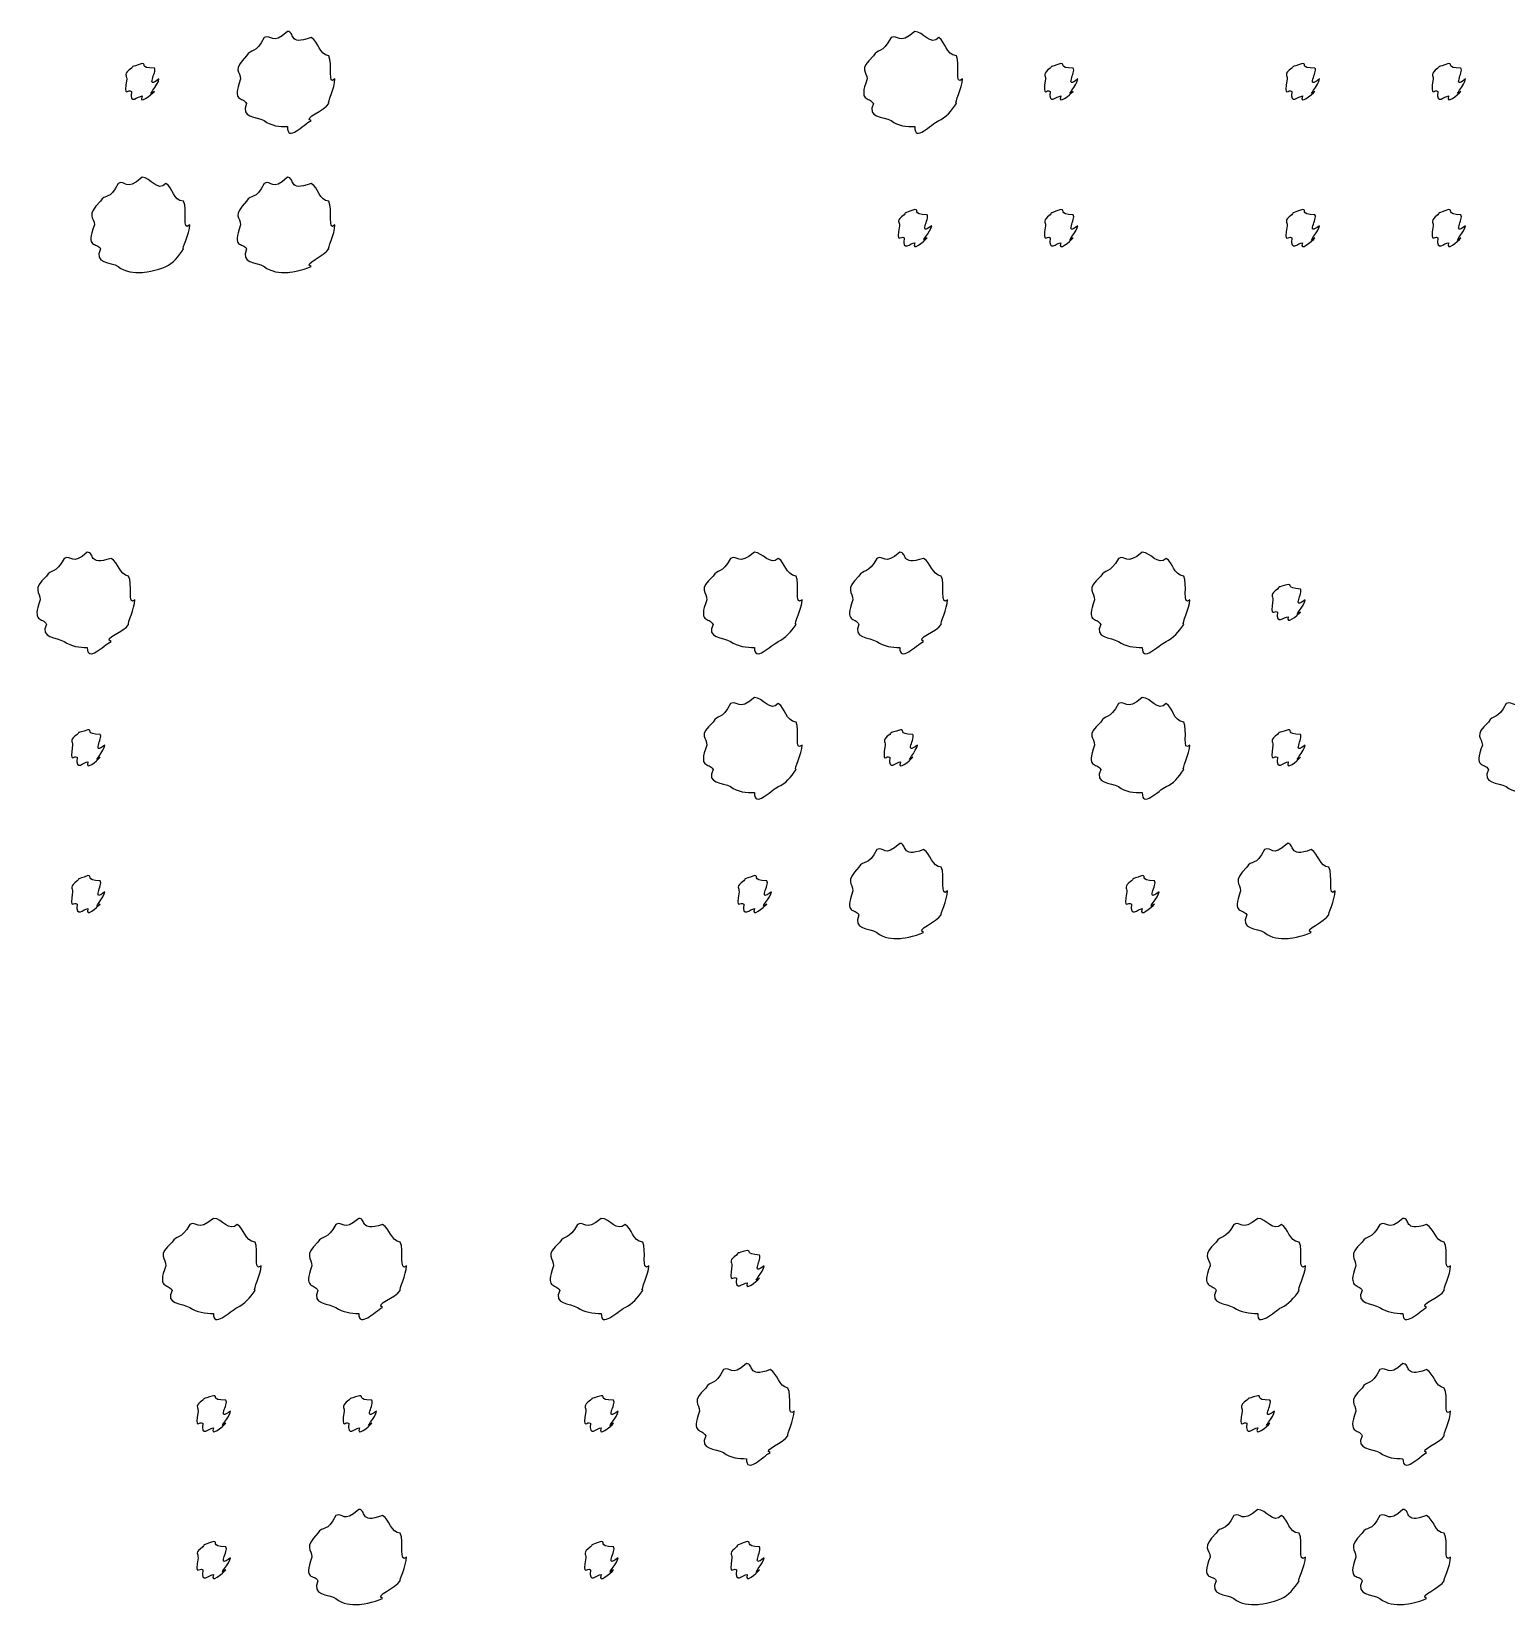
# Model space of a CAD drawing. Header units: millimetres. Extents: x -178 to -32, y 41 to 266.
# Drawn here: x -117.57 to -106.98, y 186.96 to 198.25 of the extents above; entities that cross this region are included whole.
import ezdxf

# ---------------------------------------------------------------- set-up
doc = ezdxf.new("R2010")
doc.units = ezdxf.units.MM
doc.layers.get('0').update_dxf_attribs({"linetype": 'CONTINUOUS'})

msp = doc.modelspace()

# ---------------------------------------------------------------- linework, layer by layer
at = {"color": 0}
for p, q in [((-115.731, 198.247), (-115.731, 198.247)), ((-111.228, 198.247), (-111.228, 198.247)), ((-116.773, 198.016), (-116.773, 198.016)), ((-110.181, 198.016), (-110.181, 198.016)), ((-108.446, 198.016), (-108.446, 198.016)), ((-107.398, 198.016), (-107.398, 198.016)), ((-116.773, 197.2), (-116.773, 197.2)), ((-115.731, 197.2), (-115.731, 197.2)), ((-111.228, 196.969), (-111.228, 196.969)), ((-110.181, 196.969), (-110.181, 196.969)), ((-108.446, 196.969), (-108.446, 196.969)), ((-107.398, 196.969), (-107.398, 196.969)), ((-117.167, 194.509), (-117.167, 194.509)), ((-112.378, 194.509), (-112.378, 194.509)), ((-111.337, 194.509), (-111.337, 194.509)), ((-109.596, 194.509), (-109.596, 194.509)), ((-108.549, 194.277), (-108.549, 194.277)), ((-112.378, 193.467), (-112.378, 193.467)), ((-109.596, 193.467), (-109.596, 193.467)), ((-117.162, 193.235), (-117.162, 193.235)), ((-111.331, 193.235), (-111.331, 193.235)), ((-108.549, 193.235), (-108.549, 193.235)), ((-111.337, 192.419), (-111.337, 192.419)), ((-108.555, 192.419), (-108.555, 192.419)), ((-117.162, 192.188), (-117.162, 192.188)), ((-112.378, 192.188), (-112.378, 192.188)), ((-109.596, 192.188), (-109.596, 192.188)), ((-116.26, 189.728), (-116.26, 189.728)), ((-115.219, 189.728), (-115.219, 189.728)), ((-113.478, 189.728), (-113.478, 189.728)), ((-108.768, 189.728), (-108.768, 189.728)), ((-107.726, 189.728), (-107.726, 189.728)), ((-112.431, 189.497), (-112.431, 189.497)), ((-112.437, 188.686), (-112.437, 188.686)), ((-107.726, 188.686), (-107.726, 188.686)), ((-116.26, 188.455), (-116.26, 188.455)), ((-115.213, 188.455), (-115.213, 188.455)), ((-113.478, 188.455), (-113.478, 188.455)), ((-108.768, 188.455), (-108.768, 188.455)), ((-115.219, 187.639), (-115.219, 187.639)), ((-108.768, 187.639), (-108.768, 187.639)), ((-107.726, 187.639), (-107.726, 187.639)), ((-116.26, 187.408), (-116.26, 187.408)), ((-113.478, 187.408), (-113.478, 187.408)), ((-112.431, 187.408), (-112.431, 187.408))]:
    msp.add_line(p, q, dxfattribs=at)
for points in [[(-115.897, 198.203), (-115.955, 198.082), (-115.993, 198.129), (-116.023, 198.071)], [(-115.731, 198.247), (-115.844, 198.14), (-115.842, 198.232), (-115.897, 198.203)], [(-115.56, 198.203), (-115.731, 198.14), (-115.672, 198.247), (-115.731, 198.247)], [(-115.434, 198.071), (-115.503, 198.082), (-115.505, 198.173), (-115.56, 198.203)], [(-111.399, 198.203), (-111.461, 198.082), (-111.495, 198.129), (-111.525, 198.071)], [(-111.228, 198.247), (-111.35, 198.14), (-111.344, 198.232), (-111.399, 198.203)], [(-111.057, 198.203), (-111.115, 198.14), (-111.169, 198.247), (-111.228, 198.247)], [(-110.93, 198.071), (-111.009, 198.082), (-111.005, 198.173), (-111.057, 198.203)], [(-116.023, 198.071), (-116.131, 197.968), (-116.067, 197.961), (-116.067, 197.906)], [(-115.39, 197.906), (-115.445, 197.85), (-115.403, 198.016), (-115.434, 198.071)], [(-111.525, 198.071), (-111.637, 197.968), (-111.57, 197.961), (-111.57, 197.906)], [(-110.886, 197.906), (-110.947, 197.85), (-110.9, 198.016), (-110.93, 198.071)], [(-116.85, 197.983), (-116.911, 197.941), (-116.883, 197.934), (-116.883, 197.906)], [(-116.773, 198.016), (-116.867, 197.986), (-116.828, 198.005), (-116.85, 197.983)], [(-116.685, 197.983), (-116.801, 197.986), (-116.736, 198.016), (-116.773, 198.016)], [(-116.652, 197.906), (-116.757, 197.824), (-116.663, 197.961), (-116.685, 197.983)], [(-110.258, 197.983), (-110.314, 197.941), (-110.291, 197.934), (-110.291, 197.906)], [(-110.181, 198.016), (-110.27, 197.986), (-110.236, 198.005), (-110.258, 197.983)], [(-110.092, 197.983), (-110.204, 197.986), (-110.144, 198.016), (-110.181, 198.016)], [(-110.059, 197.906), (-110.16, 197.824), (-110.07, 197.961), (-110.092, 197.983)], [(-108.523, 197.983), (-108.584, 197.941), (-108.556, 197.934), (-108.556, 197.906)], [(-108.446, 198.016), (-108.539, 197.986), (-108.501, 198.005), (-108.523, 197.983)], [(-108.357, 197.983), (-108.473, 197.986), (-108.409, 198.016), (-108.446, 198.016)], [(-108.324, 197.906), (-108.429, 197.824), (-108.336, 197.961), (-108.357, 197.983)], [(-107.476, 197.983), (-107.532, 197.941), (-107.509, 197.934), (-107.509, 197.906)], [(-107.398, 198.016), (-107.488, 197.986), (-107.454, 198.005), (-107.476, 197.983)], [(-107.31, 197.983), (-107.422, 197.986), (-107.361, 198.016), (-107.398, 198.016)], [(-107.277, 197.906), (-107.378, 197.824), (-107.288, 197.961), (-107.31, 197.983)], [(-116.883, 197.906), (-116.911, 197.758), (-116.872, 197.84), (-116.85, 197.817)], [(-116.685, 197.817), (-116.757, 197.758), (-116.652, 197.868), (-116.652, 197.906)], [(-116.067, 197.906), (-116.131, 197.732), (-116.053, 197.784), (-116.023, 197.729)], [(-115.434, 197.729), (-115.445, 197.732), (-115.39, 197.842), (-115.39, 197.906)], [(-111.57, 197.906), (-111.637, 197.732), (-111.555, 197.784), (-111.525, 197.729)], [(-110.93, 197.729), (-110.947, 197.732), (-110.886, 197.842), (-110.886, 197.906)], [(-110.291, 197.906), (-110.314, 197.758), (-110.28, 197.84), (-110.258, 197.817)], [(-110.092, 197.817), (-110.16, 197.758), (-110.059, 197.868), (-110.059, 197.906)], [(-108.556, 197.906), (-108.584, 197.758), (-108.545, 197.84), (-108.523, 197.817)], [(-108.357, 197.817), (-108.429, 197.758), (-108.324, 197.868), (-108.324, 197.906)], [(-107.509, 197.906), (-107.532, 197.758), (-107.498, 197.84), (-107.476, 197.817)], [(-107.31, 197.817), (-107.378, 197.758), (-107.277, 197.868), (-107.277, 197.906)], [(-116.85, 197.817), (-116.867, 197.714), (-116.802, 197.784), (-116.773, 197.784)], [(-116.773, 197.784), (-116.801, 197.714), (-116.707, 197.795), (-116.685, 197.817)], [(-116.023, 197.729), (-116.073, 197.626), (-115.952, 197.637), (-115.897, 197.608)], [(-115.56, 197.608), (-115.621, 197.626), (-115.463, 197.677), (-115.434, 197.729)], [(-111.525, 197.729), (-111.578, 197.626), (-111.454, 197.637), (-111.399, 197.608)], [(-111.057, 197.608), (-111.009, 197.626), (-110.963, 197.677), (-110.93, 197.729)], [(-110.258, 197.817), (-110.27, 197.714), (-110.21, 197.784), (-110.181, 197.784)], [(-110.181, 197.784), (-110.204, 197.714), (-110.114, 197.795), (-110.092, 197.817)], [(-108.523, 197.817), (-108.539, 197.714), (-108.475, 197.784), (-108.446, 197.784)], [(-108.446, 197.784), (-108.473, 197.714), (-108.38, 197.795), (-108.357, 197.817)], [(-107.476, 197.817), (-107.488, 197.714), (-107.427, 197.784), (-107.398, 197.784)], [(-107.398, 197.784), (-107.422, 197.714), (-107.332, 197.795), (-107.31, 197.817)], [(-115.897, 197.608), (-115.844, 197.566), (-115.787, 197.564), (-115.731, 197.564)], [(-115.731, 197.564), (-115.731, 197.449), (-115.616, 197.578), (-115.56, 197.608)], [(-111.399, 197.608), (-111.35, 197.566), (-111.286, 197.564), (-111.228, 197.564)], [(-111.228, 197.564), (-111.233, 197.449), (-111.112, 197.578), (-111.057, 197.608)], [(-116.944, 197.156), (-117.006, 197.031), (-117.04, 197.084), (-117.071, 197.029)], [(-116.773, 197.2), (-116.896, 197.09), (-116.889, 197.185), (-116.944, 197.156)], [(-116.602, 197.156), (-116.66, 197.09), (-116.714, 197.2), (-116.773, 197.2)], [(-116.476, 197.029), (-116.554, 197.031), (-116.55, 197.126), (-116.602, 197.156)], [(-115.897, 197.156), (-115.955, 197.031), (-115.993, 197.084), (-116.023, 197.029)], [(-115.731, 197.2), (-115.844, 197.09), (-115.842, 197.185), (-115.897, 197.156)], [(-115.56, 197.156), (-115.731, 197.09), (-115.672, 197.2), (-115.731, 197.2)], [(-115.434, 197.029), (-115.503, 197.031), (-115.505, 197.126), (-115.56, 197.156)], [(-117.071, 197.029), (-117.183, 196.92), (-117.115, 196.916), (-117.115, 196.858)], [(-116.431, 196.858), (-116.492, 196.803), (-116.445, 196.974), (-116.476, 197.029)], [(-116.023, 197.029), (-116.131, 196.92), (-116.067, 196.916), (-116.067, 196.858)], [(-115.39, 196.858), (-115.445, 196.803), (-115.403, 196.974), (-115.434, 197.029)], [(-111.305, 196.93), (-111.366, 196.887), (-111.338, 196.882), (-111.338, 196.853)], [(-111.228, 196.969), (-111.322, 196.935), (-111.283, 196.955), (-111.305, 196.93)], [(-111.14, 196.93), (-111.256, 196.935), (-111.191, 196.969), (-111.228, 196.969)], [(-111.107, 196.853), (-111.211, 196.77), (-111.118, 196.908), (-111.14, 196.93)], [(-110.258, 196.93), (-110.314, 196.887), (-110.291, 196.882), (-110.291, 196.853)], [(-110.181, 196.969), (-110.27, 196.935), (-110.236, 196.955), (-110.258, 196.93)], [(-110.092, 196.93), (-110.204, 196.935), (-110.144, 196.969), (-110.181, 196.969)], [(-110.059, 196.853), (-110.16, 196.77), (-110.07, 196.908), (-110.092, 196.93)], [(-108.523, 196.93), (-108.584, 196.887), (-108.556, 196.882), (-108.556, 196.853)], [(-108.446, 196.969), (-108.539, 196.935), (-108.501, 196.955), (-108.523, 196.93)], [(-108.357, 196.93), (-108.473, 196.935), (-108.409, 196.969), (-108.446, 196.969)], [(-108.324, 196.853), (-108.429, 196.77), (-108.336, 196.908), (-108.357, 196.93)], [(-107.476, 196.93), (-107.532, 196.887), (-107.509, 196.882), (-107.509, 196.853)], [(-107.398, 196.969), (-107.488, 196.935), (-107.454, 196.955), (-107.476, 196.93)], [(-107.31, 196.93), (-107.422, 196.935), (-107.361, 196.969), (-107.398, 196.969)], [(-107.277, 196.853), (-107.378, 196.77), (-107.288, 196.908), (-107.31, 196.93)], [(-117.115, 196.858), (-117.183, 196.682), (-117.1, 196.739), (-117.071, 196.687)], [(-116.476, 196.687), (-116.492, 196.682), (-116.431, 196.795), (-116.431, 196.858)], [(-116.067, 196.858), (-116.131, 196.682), (-116.053, 196.739), (-116.023, 196.687)], [(-115.434, 196.687), (-115.445, 196.682), (-115.39, 196.795), (-115.39, 196.858)], [(-111.338, 196.853), (-111.366, 196.707), (-111.327, 196.789), (-111.305, 196.765)], [(-111.14, 196.765), (-111.211, 196.707), (-111.107, 196.82), (-111.107, 196.853)], [(-110.291, 196.853), (-110.314, 196.707), (-110.28, 196.789), (-110.258, 196.765)], [(-110.092, 196.765), (-110.16, 196.707), (-110.059, 196.82), (-110.059, 196.853)], [(-108.556, 196.853), (-108.584, 196.707), (-108.545, 196.789), (-108.523, 196.765)], [(-108.357, 196.765), (-108.429, 196.707), (-108.324, 196.82), (-108.324, 196.853)], [(-107.509, 196.853), (-107.532, 196.707), (-107.498, 196.789), (-107.476, 196.765)], [(-107.31, 196.765), (-107.378, 196.707), (-107.277, 196.82), (-107.277, 196.853)], [(-111.305, 196.765), (-111.322, 196.66), (-111.257, 196.731), (-111.228, 196.731)], [(-111.228, 196.731), (-111.256, 196.66), (-111.162, 196.742), (-111.14, 196.765)], [(-110.258, 196.765), (-110.27, 196.66), (-110.21, 196.731), (-110.181, 196.731)], [(-110.181, 196.731), (-110.204, 196.66), (-110.114, 196.742), (-110.092, 196.765)], [(-108.523, 196.765), (-108.539, 196.66), (-108.475, 196.731), (-108.446, 196.731)], [(-108.446, 196.731), (-108.473, 196.66), (-108.38, 196.742), (-108.357, 196.765)], [(-107.476, 196.765), (-107.488, 196.66), (-107.427, 196.731), (-107.398, 196.731)], [(-107.398, 196.731), (-107.422, 196.66), (-107.332, 196.742), (-107.31, 196.765)], [(-117.071, 196.687), (-117.123, 196.578), (-116.999, 196.594), (-116.944, 196.561)], [(-116.602, 196.561), (-116.554, 196.578), (-116.508, 196.635), (-116.476, 196.687)], [(-116.023, 196.687), (-116.073, 196.578), (-115.952, 196.594), (-115.897, 196.561)], [(-115.56, 196.561), (-115.621, 196.578), (-115.463, 196.635), (-115.434, 196.687)], [(-116.944, 196.561), (-116.896, 196.517), (-116.831, 196.517), (-116.773, 196.517)], [(-116.773, 196.517), (-116.779, 196.517), (-116.657, 196.53), (-116.602, 196.561)], [(-115.897, 196.561), (-115.844, 196.517), (-115.787, 196.517), (-115.731, 196.517)], [(-115.731, 196.517), (-115.731, 196.517), (-115.616, 196.53), (-115.56, 196.561)], [(-117.332, 194.465), (-117.39, 194.349), (-117.429, 194.393), (-117.459, 194.338)], [(-117.167, 194.509), (-117.28, 194.407), (-117.277, 194.493), (-117.332, 194.465)], [(-116.996, 194.465), (-117.167, 194.407), (-117.108, 194.509), (-117.167, 194.509)], [(-116.87, 194.338), (-116.938, 194.349), (-116.941, 194.434), (-116.996, 194.465)], [(-112.55, 194.465), (-112.612, 194.349), (-112.646, 194.393), (-112.676, 194.338)], [(-112.378, 194.509), (-112.501, 194.407), (-112.494, 194.493), (-112.55, 194.465)], [(-112.208, 194.465), (-112.266, 194.407), (-112.319, 194.509), (-112.378, 194.509)], [(-112.081, 194.338), (-112.159, 194.349), (-112.155, 194.434), (-112.208, 194.465)], [(-111.502, 194.465), (-111.56, 194.349), (-111.599, 194.393), (-111.629, 194.338)], [(-111.337, 194.509), (-111.45, 194.407), (-111.447, 194.493), (-111.502, 194.465)], [(-111.166, 194.465), (-111.337, 194.407), (-111.277, 194.509), (-111.337, 194.509)], [(-111.039, 194.338), (-111.108, 194.349), (-111.111, 194.434), (-111.166, 194.465)], [(-109.767, 194.465), (-109.829, 194.349), (-109.864, 194.393), (-109.894, 194.338)], [(-109.596, 194.509), (-109.719, 194.407), (-109.712, 194.493), (-109.767, 194.465)], [(-109.425, 194.465), (-109.483, 194.407), (-109.537, 194.509), (-109.596, 194.509)], [(-109.299, 194.338), (-109.377, 194.349), (-109.373, 194.434), (-109.425, 194.465)], [(-117.459, 194.338), (-117.567, 194.239), (-117.504, 194.225), (-117.504, 194.167)], [(-116.826, 194.167), (-116.881, 194.12), (-116.839, 194.283), (-116.87, 194.338)], [(-112.676, 194.338), (-112.788, 194.239), (-112.72, 194.225), (-112.72, 194.167)], [(-112.037, 194.167), (-112.098, 194.12), (-112.051, 194.283), (-112.081, 194.338)], [(-111.629, 194.338), (-111.736, 194.239), (-111.673, 194.225), (-111.673, 194.167)], [(-110.995, 194.167), (-111.05, 194.12), (-111.009, 194.283), (-111.039, 194.338)], [(-109.894, 194.338), (-110.006, 194.239), (-109.938, 194.225), (-109.938, 194.167)], [(-109.255, 194.167), (-109.315, 194.12), (-109.268, 194.283), (-109.299, 194.338)], [(-108.626, 194.244), (-108.683, 194.208), (-108.659, 194.196), (-108.659, 194.167)], [(-108.549, 194.277), (-108.639, 194.253), (-108.604, 194.266), (-108.626, 194.244)], [(-108.461, 194.244), (-108.572, 194.253), (-108.512, 194.277), (-108.549, 194.277)], [(-108.428, 194.167), (-108.528, 194.091), (-108.439, 194.222), (-108.461, 194.244)], [(-117.504, 194.167), (-117.567, 193.999), (-117.488, 194.046), (-117.459, 193.991)], [(-116.87, 193.991), (-116.881, 193.999), (-116.826, 194.104), (-116.826, 194.167)], [(-112.72, 194.167), (-112.788, 193.999), (-112.705, 194.046), (-112.676, 193.991)], [(-112.081, 193.991), (-112.098, 193.999), (-112.037, 194.104), (-112.037, 194.167)], [(-111.673, 194.167), (-111.736, 193.999), (-111.658, 194.046), (-111.629, 193.991)], [(-111.039, 193.991), (-111.05, 193.999), (-110.995, 194.104), (-110.995, 194.167)], [(-109.938, 194.167), (-110.006, 193.999), (-109.923, 194.046), (-109.894, 193.991)], [(-109.299, 193.991), (-109.315, 193.999), (-109.255, 194.104), (-109.255, 194.167)], [(-108.659, 194.167), (-108.683, 194.025), (-108.648, 194.101), (-108.626, 194.079)], [(-108.461, 194.079), (-108.528, 194.025), (-108.428, 194.13), (-108.428, 194.167)], [(-117.459, 193.991), (-117.509, 193.893), (-117.388, 193.898), (-117.332, 193.869)], [(-116.996, 193.869), (-117.057, 193.893), (-116.899, 193.938), (-116.87, 193.991)], [(-112.676, 193.991), (-112.729, 193.893), (-112.605, 193.898), (-112.55, 193.869)], [(-112.208, 193.869), (-112.159, 193.893), (-112.114, 193.938), (-112.081, 193.991)], [(-111.629, 193.991), (-111.679, 193.893), (-111.557, 193.898), (-111.502, 193.869)], [(-111.166, 193.869), (-111.227, 193.893), (-111.068, 193.938), (-111.039, 193.991)], [(-109.894, 193.991), (-109.946, 193.893), (-109.822, 193.898), (-109.767, 193.869)], [(-109.425, 193.869), (-109.377, 193.893), (-109.332, 193.938), (-109.299, 193.991)], [(-108.626, 194.079), (-108.639, 193.981), (-108.578, 194.046), (-108.549, 194.046)], [(-108.549, 194.046), (-108.572, 193.981), (-108.483, 194.057), (-108.461, 194.079)], [(-117.332, 193.869), (-117.28, 193.833), (-117.222, 193.825), (-117.167, 193.825)], [(-117.167, 193.825), (-117.167, 193.716), (-117.052, 193.839), (-116.996, 193.869)], [(-112.55, 193.869), (-112.501, 193.833), (-112.437, 193.825), (-112.378, 193.825)], [(-112.378, 193.825), (-112.384, 193.716), (-112.263, 193.839), (-112.208, 193.869)], [(-111.502, 193.869), (-111.45, 193.833), (-111.392, 193.825), (-111.337, 193.825)], [(-111.337, 193.825), (-111.337, 193.716), (-111.221, 193.839), (-111.166, 193.869)], [(-109.767, 193.869), (-109.719, 193.833), (-109.654, 193.825), (-109.596, 193.825)], [(-109.596, 193.825), (-109.602, 193.716), (-109.481, 193.839), (-109.425, 193.869)], [(-112.55, 193.423), (-112.612, 193.301), (-112.646, 193.348), (-112.676, 193.29)], [(-112.378, 193.467), (-112.501, 193.359), (-112.494, 193.452), (-112.55, 193.423)], [(-112.208, 193.423), (-112.266, 193.359), (-112.319, 193.467), (-112.378, 193.467)], [(-112.081, 193.29), (-112.159, 193.301), (-112.155, 193.392), (-112.208, 193.423)], [(-109.767, 193.423), (-109.829, 193.301), (-109.864, 193.348), (-109.894, 193.29)], [(-109.596, 193.467), (-109.719, 193.359), (-109.712, 193.452), (-109.767, 193.423)], [(-109.425, 193.423), (-109.483, 193.359), (-109.537, 193.467), (-109.596, 193.467)], [(-109.299, 193.29), (-109.377, 193.301), (-109.373, 193.392), (-109.425, 193.423)], [(-106.985, 193.423), (-107.047, 193.301), (-107.081, 193.348), (-107.112, 193.29)], [(-106.814, 193.467), (-106.937, 193.359), (-106.93, 193.452), (-106.985, 193.423)], [(-117.239, 193.202), (-117.295, 193.161), (-117.272, 193.154), (-117.272, 193.125)], [(-117.162, 193.235), (-117.251, 193.205), (-117.217, 193.225), (-117.239, 193.202)], [(-117.074, 193.202), (-117.185, 193.205), (-117.125, 193.235), (-117.162, 193.235)], [(-117.04, 193.125), (-117.141, 193.044), (-117.052, 193.18), (-117.074, 193.202)], [(-112.676, 193.29), (-112.788, 193.187), (-112.72, 193.18), (-112.72, 193.125)], [(-112.037, 193.125), (-112.098, 193.07), (-112.051, 193.235), (-112.081, 193.29)], [(-111.408, 193.202), (-111.465, 193.161), (-111.441, 193.154), (-111.441, 193.125)], [(-111.331, 193.235), (-111.421, 193.205), (-111.386, 193.225), (-111.408, 193.202)], [(-111.243, 193.202), (-111.355, 193.205), (-111.294, 193.235), (-111.331, 193.235)], [(-111.21, 193.125), (-111.311, 193.044), (-111.221, 193.18), (-111.243, 193.202)], [(-109.894, 193.29), (-110.006, 193.187), (-109.938, 193.18), (-109.938, 193.125)], [(-109.255, 193.125), (-109.315, 193.07), (-109.268, 193.235), (-109.299, 193.29)], [(-108.626, 193.202), (-108.683, 193.161), (-108.659, 193.154), (-108.659, 193.125)], [(-108.549, 193.235), (-108.639, 193.205), (-108.604, 193.225), (-108.626, 193.202)], [(-108.461, 193.202), (-108.572, 193.205), (-108.512, 193.235), (-108.549, 193.235)], [(-108.428, 193.125), (-108.528, 193.044), (-108.439, 193.18), (-108.461, 193.202)], [(-107.112, 193.29), (-107.223, 193.187), (-107.156, 193.18), (-107.156, 193.125)], [(-117.272, 193.125), (-117.295, 192.978), (-117.261, 193.059), (-117.239, 193.037)], [(-117.074, 193.037), (-117.141, 192.978), (-117.04, 193.088), (-117.04, 193.125)], [(-112.72, 193.125), (-112.788, 192.951), (-112.705, 193.004), (-112.676, 192.949)], [(-112.081, 192.949), (-112.098, 192.951), (-112.037, 193.062), (-112.037, 193.125)], [(-111.441, 193.125), (-111.465, 192.978), (-111.431, 193.059), (-111.408, 193.037)], [(-111.243, 193.037), (-111.311, 192.978), (-111.21, 193.088), (-111.21, 193.125)], [(-109.938, 193.125), (-110.006, 192.951), (-109.923, 193.004), (-109.894, 192.949)], [(-109.299, 192.949), (-109.315, 192.951), (-109.255, 193.062), (-109.255, 193.125)], [(-108.659, 193.125), (-108.683, 192.978), (-108.648, 193.059), (-108.626, 193.037)], [(-108.461, 193.037), (-108.528, 192.978), (-108.428, 193.088), (-108.428, 193.125)], [(-107.156, 193.125), (-107.223, 192.951), (-107.141, 193.004), (-107.112, 192.949)], [(-117.239, 193.037), (-117.251, 192.933), (-117.191, 193.004), (-117.162, 193.004)], [(-117.162, 193.004), (-117.185, 192.933), (-117.096, 193.015), (-117.074, 193.037)], [(-111.408, 193.037), (-111.421, 192.933), (-111.36, 193.004), (-111.331, 193.004)], [(-111.331, 193.004), (-111.355, 192.933), (-111.265, 193.015), (-111.243, 193.037)], [(-108.626, 193.037), (-108.639, 192.933), (-108.578, 193.004), (-108.549, 193.004)], [(-108.549, 193.004), (-108.572, 192.933), (-108.483, 193.015), (-108.461, 193.037)], [(-112.676, 192.949), (-112.729, 192.845), (-112.605, 192.857), (-112.55, 192.828)], [(-112.208, 192.828), (-112.159, 192.845), (-112.114, 192.896), (-112.081, 192.949)], [(-109.894, 192.949), (-109.946, 192.845), (-109.822, 192.857), (-109.767, 192.828)], [(-109.425, 192.828), (-109.377, 192.845), (-109.332, 192.896), (-109.299, 192.949)], [(-107.112, 192.949), (-107.164, 192.845), (-107.04, 192.857), (-106.985, 192.828)], [(-112.55, 192.828), (-112.501, 192.786), (-112.437, 192.784), (-112.378, 192.784)], [(-112.378, 192.784), (-112.384, 192.669), (-112.263, 192.797), (-112.208, 192.828)], [(-109.767, 192.828), (-109.719, 192.786), (-109.654, 192.784), (-109.596, 192.784)], [(-109.596, 192.784), (-109.602, 192.669), (-109.481, 192.797), (-109.425, 192.828)], [(-106.985, 192.828), (-106.937, 192.786), (-106.872, 192.784), (-106.814, 192.784)], [(-111.337, 192.419), (-111.45, 192.309), (-111.447, 192.404), (-111.502, 192.375)], [(-111.166, 192.375), (-111.337, 192.309), (-111.277, 192.419), (-111.337, 192.419)], [(-108.555, 192.419), (-108.668, 192.309), (-108.665, 192.404), (-108.72, 192.375)], [(-108.384, 192.375), (-108.555, 192.309), (-108.495, 192.419), (-108.555, 192.419)], [(-111.502, 192.375), (-111.56, 192.25), (-111.599, 192.304), (-111.629, 192.249)], [(-111.039, 192.249), (-111.108, 192.25), (-111.111, 192.345), (-111.166, 192.375)], [(-108.72, 192.375), (-108.778, 192.25), (-108.816, 192.304), (-108.847, 192.249)], [(-108.257, 192.249), (-108.326, 192.25), (-108.329, 192.345), (-108.384, 192.375)], [(-117.162, 192.188), (-117.251, 192.155), (-117.217, 192.174), (-117.239, 192.15)], [(-117.074, 192.15), (-117.185, 192.155), (-117.125, 192.188), (-117.162, 192.188)], [(-112.378, 192.188), (-112.472, 192.155), (-112.434, 192.174), (-112.456, 192.15)], [(-112.29, 192.15), (-112.406, 192.155), (-112.341, 192.188), (-112.378, 192.188)], [(-111.629, 192.249), (-111.736, 192.14), (-111.673, 192.136), (-111.673, 192.078)], [(-110.995, 192.078), (-111.05, 192.023), (-111.009, 192.194), (-111.039, 192.249)], [(-109.596, 192.188), (-109.69, 192.155), (-109.651, 192.174), (-109.673, 192.15)], [(-109.508, 192.15), (-109.624, 192.155), (-109.559, 192.188), (-109.596, 192.188)], [(-108.847, 192.249), (-108.954, 192.14), (-108.891, 192.136), (-108.891, 192.078)], [(-108.213, 192.078), (-108.268, 192.023), (-108.227, 192.194), (-108.257, 192.249)], [(-117.239, 192.15), (-117.295, 192.107), (-117.272, 192.101), (-117.272, 192.072)], [(-117.272, 192.072), (-117.295, 191.926), (-117.261, 192.009), (-117.239, 191.984)], [(-117.04, 192.072), (-117.141, 191.99), (-117.052, 192.127), (-117.074, 192.15)], [(-117.074, 191.984), (-117.141, 191.926), (-117.04, 192.039), (-117.04, 192.072)], [(-112.456, 192.15), (-112.516, 192.107), (-112.489, 192.101), (-112.489, 192.072)], [(-112.489, 192.072), (-112.516, 191.926), (-112.478, 192.009), (-112.456, 191.984)], [(-112.257, 192.072), (-112.362, 191.99), (-112.268, 192.127), (-112.29, 192.15)], [(-112.29, 191.984), (-112.362, 191.926), (-112.257, 192.039), (-112.257, 192.072)], [(-111.673, 192.078), (-111.736, 191.902), (-111.658, 191.958), (-111.629, 191.907)], [(-111.039, 191.907), (-111.05, 191.902), (-110.995, 192.014), (-110.995, 192.078)], [(-109.673, 192.15), (-109.734, 192.107), (-109.706, 192.101), (-109.706, 192.072)], [(-109.706, 192.072), (-109.734, 191.926), (-109.696, 192.009), (-109.673, 191.984)], [(-109.475, 192.072), (-109.58, 191.99), (-109.486, 192.127), (-109.508, 192.15)], [(-109.508, 191.984), (-109.58, 191.926), (-109.475, 192.039), (-109.475, 192.072)], [(-108.891, 192.078), (-108.954, 191.902), (-108.876, 191.958), (-108.847, 191.907)], [(-108.257, 191.907), (-108.268, 191.902), (-108.213, 192.014), (-108.213, 192.078)], [(-117.239, 191.984), (-117.251, 191.879), (-117.191, 191.951), (-117.162, 191.951)], [(-117.162, 191.951), (-117.185, 191.879), (-117.096, 191.962), (-117.074, 191.984)], [(-112.456, 191.984), (-112.472, 191.879), (-112.407, 191.951), (-112.378, 191.951)], [(-112.378, 191.951), (-112.406, 191.879), (-112.312, 191.962), (-112.29, 191.984)], [(-109.673, 191.984), (-109.69, 191.879), (-109.625, 191.951), (-109.596, 191.951)], [(-109.596, 191.951), (-109.624, 191.879), (-109.53, 191.962), (-109.508, 191.984)], [(-111.629, 191.907), (-111.679, 191.798), (-111.557, 191.813), (-111.502, 191.78)], [(-111.166, 191.78), (-111.227, 191.798), (-111.068, 191.855), (-111.039, 191.907)], [(-108.847, 191.907), (-108.896, 191.798), (-108.775, 191.813), (-108.72, 191.78)], [(-108.384, 191.78), (-108.444, 191.798), (-108.286, 191.855), (-108.257, 191.907)], [(-111.502, 191.78), (-111.45, 191.736), (-111.392, 191.736), (-111.337, 191.736)], [(-111.337, 191.736), (-111.337, 191.736), (-111.221, 191.75), (-111.166, 191.78)], [(-108.72, 191.78), (-108.668, 191.736), (-108.61, 191.736), (-108.555, 191.736)], [(-108.555, 191.736), (-108.555, 191.736), (-108.439, 191.75), (-108.384, 191.78)], [(-116.26, 189.728), (-116.383, 189.626), (-116.376, 189.713), (-116.431, 189.684)], [(-116.09, 189.684), (-116.147, 189.626), (-116.201, 189.728), (-116.26, 189.728)], [(-115.219, 189.728), (-115.332, 189.626), (-115.329, 189.713), (-115.384, 189.684)], [(-115.048, 189.684), (-115.219, 189.626), (-115.159, 189.728), (-115.219, 189.728)], [(-113.478, 189.728), (-113.601, 189.626), (-113.594, 189.713), (-113.649, 189.684)], [(-113.307, 189.684), (-113.365, 189.626), (-113.419, 189.728), (-113.478, 189.728)], [(-108.768, 189.728), (-108.891, 189.626), (-108.884, 189.713), (-108.939, 189.684)], [(-108.597, 189.684), (-108.655, 189.626), (-108.709, 189.728), (-108.768, 189.728)], [(-107.726, 189.728), (-107.839, 189.626), (-107.836, 189.713), (-107.892, 189.684)], [(-107.556, 189.684), (-107.726, 189.626), (-107.667, 189.728), (-107.726, 189.728)], [(-116.431, 189.684), (-116.494, 189.568), (-116.528, 189.612), (-116.558, 189.557)], [(-115.963, 189.557), (-116.041, 189.568), (-116.037, 189.654), (-116.09, 189.684)], [(-115.384, 189.684), (-115.442, 189.568), (-115.48, 189.612), (-115.511, 189.557)], [(-114.921, 189.557), (-114.99, 189.568), (-114.993, 189.654), (-115.048, 189.684)], [(-113.649, 189.684), (-113.711, 189.568), (-113.745, 189.612), (-113.776, 189.557)], [(-113.181, 189.557), (-113.259, 189.568), (-113.255, 189.654), (-113.307, 189.684)], [(-108.939, 189.684), (-109.001, 189.568), (-109.035, 189.612), (-109.066, 189.557)], [(-108.47, 189.557), (-108.549, 189.568), (-108.545, 189.654), (-108.597, 189.684)], [(-107.892, 189.684), (-107.95, 189.568), (-107.988, 189.612), (-108.018, 189.557)], [(-107.429, 189.557), (-107.498, 189.568), (-107.5, 189.654), (-107.556, 189.684)], [(-116.558, 189.557), (-116.67, 189.458), (-116.602, 189.444), (-116.602, 189.387)], [(-115.919, 189.387), (-115.979, 189.34), (-115.933, 189.502), (-115.963, 189.557)], [(-115.511, 189.557), (-115.618, 189.458), (-115.555, 189.444), (-115.555, 189.387)], [(-114.877, 189.387), (-114.932, 189.34), (-114.891, 189.502), (-114.921, 189.557)], [(-113.776, 189.557), (-113.888, 189.458), (-113.82, 189.444), (-113.82, 189.387)], [(-113.137, 189.387), (-113.197, 189.34), (-113.15, 189.502), (-113.181, 189.557)], [(-112.508, 189.464), (-112.565, 189.428), (-112.541, 189.416), (-112.541, 189.387)], [(-112.431, 189.497), (-112.521, 189.472), (-112.486, 189.486), (-112.508, 189.464)], [(-112.343, 189.464), (-112.454, 189.472), (-112.394, 189.497), (-112.431, 189.497)], [(-112.31, 189.387), (-112.41, 189.311), (-112.321, 189.442), (-112.343, 189.464)], [(-109.066, 189.557), (-109.177, 189.458), (-109.11, 189.444), (-109.11, 189.387)], [(-108.426, 189.387), (-108.487, 189.34), (-108.44, 189.502), (-108.47, 189.557)], [(-108.018, 189.557), (-108.126, 189.458), (-108.063, 189.444), (-108.063, 189.387)], [(-107.384, 189.387), (-107.44, 189.34), (-107.398, 189.502), (-107.429, 189.557)], [(-116.602, 189.387), (-116.67, 189.218), (-116.587, 189.265), (-116.558, 189.21)], [(-115.963, 189.21), (-115.979, 189.218), (-115.919, 189.323), (-115.919, 189.387)], [(-115.555, 189.387), (-115.618, 189.218), (-115.54, 189.265), (-115.511, 189.21)], [(-114.921, 189.21), (-114.932, 189.218), (-114.877, 189.323), (-114.877, 189.387)], [(-113.82, 189.387), (-113.888, 189.218), (-113.805, 189.265), (-113.776, 189.21)], [(-113.181, 189.21), (-113.197, 189.218), (-113.137, 189.323), (-113.137, 189.387)], [(-112.541, 189.387), (-112.565, 189.244), (-112.53, 189.32), (-112.508, 189.298)], [(-112.343, 189.298), (-112.41, 189.244), (-112.31, 189.349), (-112.31, 189.387)], [(-109.11, 189.387), (-109.177, 189.218), (-109.095, 189.265), (-109.066, 189.21)], [(-108.47, 189.21), (-108.487, 189.218), (-108.426, 189.323), (-108.426, 189.387)], [(-108.063, 189.387), (-108.126, 189.218), (-108.047, 189.265), (-108.018, 189.21)], [(-107.429, 189.21), (-107.44, 189.218), (-107.384, 189.323), (-107.384, 189.387)], [(-112.508, 189.298), (-112.521, 189.2), (-112.46, 189.265), (-112.431, 189.265)], [(-112.431, 189.265), (-112.454, 189.2), (-112.365, 189.276), (-112.343, 189.298)], [(-116.558, 189.21), (-116.611, 189.112), (-116.487, 189.118), (-116.431, 189.089)], [(-116.09, 189.089), (-116.041, 189.112), (-115.996, 189.158), (-115.963, 189.21)], [(-115.511, 189.21), (-115.56, 189.112), (-115.439, 189.118), (-115.384, 189.089)], [(-115.048, 189.089), (-115.109, 189.112), (-114.95, 189.158), (-114.921, 189.21)], [(-113.776, 189.21), (-113.828, 189.112), (-113.704, 189.118), (-113.649, 189.089)], [(-113.307, 189.089), (-113.259, 189.112), (-113.214, 189.158), (-113.181, 189.21)], [(-109.066, 189.21), (-109.118, 189.112), (-108.994, 189.118), (-108.939, 189.089)], [(-108.597, 189.089), (-108.549, 189.112), (-108.504, 189.158), (-108.47, 189.21)], [(-108.018, 189.21), (-108.068, 189.112), (-107.947, 189.118), (-107.892, 189.089)], [(-107.556, 189.089), (-107.616, 189.112), (-107.458, 189.158), (-107.429, 189.21)], [(-116.431, 189.089), (-116.383, 189.053), (-116.318, 189.045), (-116.26, 189.045)], [(-116.26, 189.045), (-116.266, 188.936), (-116.145, 189.059), (-116.09, 189.089)], [(-115.384, 189.089), (-115.332, 189.053), (-115.274, 189.045), (-115.219, 189.045)], [(-115.219, 189.045), (-115.219, 188.936), (-115.103, 189.059), (-115.048, 189.089)], [(-113.649, 189.089), (-113.601, 189.053), (-113.536, 189.045), (-113.478, 189.045)], [(-113.478, 189.045), (-113.484, 188.936), (-113.363, 189.059), (-113.307, 189.089)], [(-108.939, 189.089), (-108.891, 189.053), (-108.826, 189.045), (-108.768, 189.045)], [(-108.768, 189.045), (-108.774, 188.936), (-108.652, 189.059), (-108.597, 189.089)], [(-107.892, 189.089), (-107.839, 189.053), (-107.781, 189.045), (-107.726, 189.045)], [(-107.726, 189.045), (-107.726, 188.936), (-107.611, 189.059), (-107.556, 189.089)], [(-112.437, 188.686), (-112.55, 188.579), (-112.547, 188.671), (-112.602, 188.642)], [(-112.266, 188.642), (-112.437, 188.579), (-112.377, 188.686), (-112.437, 188.686)], [(-107.726, 188.686), (-107.839, 188.579), (-107.836, 188.671), (-107.892, 188.642)], [(-107.556, 188.642), (-107.726, 188.579), (-107.667, 188.686), (-107.726, 188.686)], [(-112.602, 188.642), (-112.66, 188.521), (-112.698, 188.568), (-112.729, 188.51)], [(-112.139, 188.51), (-112.208, 188.521), (-112.21, 188.612), (-112.266, 188.642)], [(-107.892, 188.642), (-107.95, 188.521), (-107.988, 188.568), (-108.018, 188.51)], [(-107.429, 188.51), (-107.498, 188.521), (-107.5, 188.612), (-107.556, 188.642)], [(-116.26, 188.455), (-116.354, 188.425), (-116.316, 188.444), (-116.338, 188.422)], [(-116.172, 188.422), (-116.288, 188.425), (-116.223, 188.455), (-116.26, 188.455)], [(-115.213, 188.455), (-115.303, 188.425), (-115.268, 188.444), (-115.29, 188.422)], [(-115.125, 188.422), (-115.237, 188.425), (-115.176, 188.455), (-115.213, 188.455)], [(-113.478, 188.455), (-113.572, 188.425), (-113.533, 188.444), (-113.555, 188.422)], [(-113.39, 188.422), (-113.506, 188.425), (-113.441, 188.455), (-113.478, 188.455)], [(-112.729, 188.51), (-112.836, 188.407), (-112.773, 188.4), (-112.773, 188.345)], [(-112.095, 188.345), (-112.15, 188.289), (-112.109, 188.455), (-112.139, 188.51)], [(-108.768, 188.455), (-108.862, 188.425), (-108.823, 188.444), (-108.845, 188.422)], [(-108.68, 188.422), (-108.796, 188.425), (-108.731, 188.455), (-108.768, 188.455)], [(-108.018, 188.51), (-108.126, 188.407), (-108.063, 188.4), (-108.063, 188.345)], [(-107.384, 188.345), (-107.44, 188.289), (-107.398, 188.455), (-107.429, 188.51)], [(-116.338, 188.422), (-116.398, 188.381), (-116.371, 188.374), (-116.371, 188.345)], [(-116.371, 188.345), (-116.398, 188.197), (-116.36, 188.279), (-116.338, 188.257)], [(-116.139, 188.345), (-116.244, 188.263), (-116.15, 188.4), (-116.172, 188.422)], [(-116.172, 188.257), (-116.244, 188.197), (-116.139, 188.307), (-116.139, 188.345)], [(-115.29, 188.422), (-115.347, 188.381), (-115.323, 188.374), (-115.323, 188.345)], [(-115.323, 188.345), (-115.347, 188.197), (-115.312, 188.279), (-115.29, 188.257)], [(-115.092, 188.345), (-115.193, 188.263), (-115.103, 188.4), (-115.125, 188.422)], [(-115.125, 188.257), (-115.193, 188.197), (-115.092, 188.307), (-115.092, 188.345)], [(-113.555, 188.422), (-113.616, 188.381), (-113.588, 188.374), (-113.588, 188.345)], [(-113.588, 188.345), (-113.616, 188.197), (-113.578, 188.279), (-113.555, 188.257)], [(-113.357, 188.345), (-113.462, 188.263), (-113.368, 188.4), (-113.39, 188.422)], [(-113.39, 188.257), (-113.462, 188.197), (-113.357, 188.307), (-113.357, 188.345)], [(-112.773, 188.345), (-112.836, 188.171), (-112.758, 188.224), (-112.729, 188.168)], [(-112.139, 188.168), (-112.15, 188.171), (-112.095, 188.281), (-112.095, 188.345)], [(-108.845, 188.422), (-108.906, 188.381), (-108.879, 188.374), (-108.879, 188.345)], [(-108.879, 188.345), (-108.906, 188.197), (-108.867, 188.279), (-108.845, 188.257)], [(-108.647, 188.345), (-108.752, 188.263), (-108.658, 188.4), (-108.68, 188.422)], [(-108.68, 188.257), (-108.752, 188.197), (-108.647, 188.307), (-108.647, 188.345)], [(-108.063, 188.345), (-108.126, 188.171), (-108.047, 188.224), (-108.018, 188.168)], [(-107.429, 188.168), (-107.44, 188.171), (-107.384, 188.281), (-107.384, 188.345)], [(-116.338, 188.257), (-116.354, 188.153), (-116.289, 188.224), (-116.26, 188.224)], [(-116.26, 188.224), (-116.288, 188.153), (-116.194, 188.234), (-116.172, 188.257)], [(-115.29, 188.257), (-115.303, 188.153), (-115.242, 188.224), (-115.213, 188.224)], [(-115.213, 188.224), (-115.237, 188.153), (-115.147, 188.234), (-115.125, 188.257)], [(-113.555, 188.257), (-113.572, 188.153), (-113.507, 188.224), (-113.478, 188.224)], [(-113.478, 188.224), (-113.506, 188.153), (-113.412, 188.234), (-113.39, 188.257)], [(-108.845, 188.257), (-108.862, 188.153), (-108.797, 188.224), (-108.768, 188.224)], [(-108.768, 188.224), (-108.796, 188.153), (-108.702, 188.234), (-108.68, 188.257)], [(-112.729, 188.168), (-112.778, 188.065), (-112.657, 188.076), (-112.602, 188.047)], [(-112.266, 188.047), (-112.326, 188.065), (-112.168, 188.116), (-112.139, 188.168)], [(-108.018, 188.168), (-108.068, 188.065), (-107.947, 188.076), (-107.892, 188.047)], [(-107.556, 188.047), (-107.616, 188.065), (-107.458, 188.116), (-107.429, 188.168)], [(-112.602, 188.047), (-112.55, 188.006), (-112.492, 188.003), (-112.437, 188.003)], [(-112.437, 188.003), (-112.437, 187.889), (-112.321, 188.017), (-112.266, 188.047)], [(-107.892, 188.047), (-107.839, 188.006), (-107.781, 188.003), (-107.726, 188.003)], [(-107.726, 188.003), (-107.726, 187.889), (-107.611, 188.017), (-107.556, 188.047)], [(-115.384, 187.595), (-115.442, 187.47), (-115.48, 187.524), (-115.511, 187.468)], [(-115.219, 187.639), (-115.332, 187.529), (-115.329, 187.624), (-115.384, 187.595)], [(-115.048, 187.595), (-115.219, 187.529), (-115.159, 187.639), (-115.219, 187.639)], [(-114.921, 187.468), (-114.99, 187.47), (-114.993, 187.565), (-115.048, 187.595)], [(-108.939, 187.595), (-109.001, 187.47), (-109.035, 187.524), (-109.066, 187.468)], [(-108.768, 187.639), (-108.891, 187.529), (-108.884, 187.624), (-108.939, 187.595)], [(-108.597, 187.595), (-108.655, 187.529), (-108.709, 187.639), (-108.768, 187.639)], [(-108.47, 187.468), (-108.549, 187.47), (-108.545, 187.565), (-108.597, 187.595)], [(-107.892, 187.595), (-107.95, 187.47), (-107.988, 187.524), (-108.018, 187.468)], [(-107.726, 187.639), (-107.839, 187.529), (-107.836, 187.624), (-107.892, 187.595)], [(-107.556, 187.595), (-107.726, 187.529), (-107.667, 187.639), (-107.726, 187.639)], [(-107.429, 187.468), (-107.498, 187.47), (-107.5, 187.565), (-107.556, 187.595)], [(-115.511, 187.468), (-115.618, 187.36), (-115.555, 187.355), (-115.555, 187.297)], [(-114.877, 187.297), (-114.932, 187.242), (-114.891, 187.413), (-114.921, 187.468)], [(-109.066, 187.468), (-109.177, 187.36), (-109.11, 187.355), (-109.11, 187.297)], [(-108.426, 187.297), (-108.487, 187.242), (-108.44, 187.413), (-108.47, 187.468)], [(-108.018, 187.468), (-108.126, 187.36), (-108.063, 187.355), (-108.063, 187.297)], [(-107.384, 187.297), (-107.44, 187.242), (-107.398, 187.413), (-107.429, 187.468)], [(-116.338, 187.369), (-116.398, 187.326), (-116.371, 187.321), (-116.371, 187.292)], [(-116.26, 187.408), (-116.354, 187.375), (-116.316, 187.394), (-116.338, 187.369)], [(-116.172, 187.369), (-116.288, 187.375), (-116.223, 187.408), (-116.26, 187.408)], [(-116.139, 187.292), (-116.244, 187.209), (-116.15, 187.347), (-116.172, 187.369)], [(-113.555, 187.369), (-113.616, 187.326), (-113.588, 187.321), (-113.588, 187.292)], [(-113.478, 187.408), (-113.572, 187.375), (-113.533, 187.394), (-113.555, 187.369)], [(-113.39, 187.369), (-113.506, 187.375), (-113.441, 187.408), (-113.478, 187.408)], [(-113.357, 187.292), (-113.462, 187.209), (-113.368, 187.347), (-113.39, 187.369)], [(-112.508, 187.369), (-112.565, 187.326), (-112.541, 187.321), (-112.541, 187.292)], [(-112.431, 187.408), (-112.521, 187.375), (-112.486, 187.394), (-112.508, 187.369)], [(-112.343, 187.369), (-112.454, 187.375), (-112.394, 187.408), (-112.431, 187.408)], [(-112.31, 187.292), (-112.41, 187.209), (-112.321, 187.347), (-112.343, 187.369)], [(-116.371, 187.292), (-116.398, 187.146), (-116.36, 187.229), (-116.338, 187.204)], [(-116.172, 187.204), (-116.244, 187.146), (-116.139, 187.259), (-116.139, 187.292)], [(-115.555, 187.297), (-115.618, 187.121), (-115.54, 187.178), (-115.511, 187.127)], [(-114.921, 187.127), (-114.932, 187.121), (-114.877, 187.234), (-114.877, 187.297)], [(-113.588, 187.292), (-113.616, 187.146), (-113.578, 187.229), (-113.555, 187.204)], [(-113.39, 187.204), (-113.462, 187.146), (-113.357, 187.259), (-113.357, 187.292)], [(-112.541, 187.292), (-112.565, 187.146), (-112.53, 187.229), (-112.508, 187.204)], [(-112.343, 187.204), (-112.41, 187.146), (-112.31, 187.259), (-112.31, 187.292)], [(-109.11, 187.297), (-109.177, 187.121), (-109.095, 187.178), (-109.066, 187.127)], [(-108.47, 187.127), (-108.487, 187.121), (-108.426, 187.234), (-108.426, 187.297)], [(-108.063, 187.297), (-108.126, 187.121), (-108.047, 187.178), (-108.018, 187.127)], [(-107.429, 187.127), (-107.44, 187.121), (-107.384, 187.234), (-107.384, 187.297)], [(-116.338, 187.204), (-116.354, 187.099), (-116.289, 187.171), (-116.26, 187.171)], [(-116.26, 187.171), (-116.288, 187.099), (-116.194, 187.182), (-116.172, 187.204)], [(-115.511, 187.127), (-115.56, 187.018), (-115.439, 187.033), (-115.384, 187)], [(-115.048, 187), (-115.109, 187.018), (-114.95, 187.074), (-114.921, 187.127)], [(-113.555, 187.204), (-113.572, 187.099), (-113.507, 187.171), (-113.478, 187.171)], [(-113.478, 187.171), (-113.506, 187.099), (-113.412, 187.182), (-113.39, 187.204)], [(-112.508, 187.204), (-112.521, 187.099), (-112.46, 187.171), (-112.431, 187.171)], [(-112.431, 187.171), (-112.454, 187.099), (-112.365, 187.182), (-112.343, 187.204)], [(-109.066, 187.127), (-109.118, 187.018), (-108.994, 187.033), (-108.939, 187)], [(-108.597, 187), (-108.549, 187.018), (-108.504, 187.074), (-108.47, 187.127)], [(-108.018, 187.127), (-108.068, 187.018), (-107.947, 187.033), (-107.892, 187)], [(-107.556, 187), (-107.616, 187.018), (-107.458, 187.074), (-107.429, 187.127)], [(-115.384, 187), (-115.332, 186.956), (-115.274, 186.956), (-115.219, 186.956)], [(-115.219, 186.956), (-115.219, 186.956), (-115.103, 186.969), (-115.048, 187)], [(-108.939, 187), (-108.891, 186.956), (-108.826, 186.956), (-108.768, 186.956)], [(-108.768, 186.956), (-108.774, 186.956), (-108.652, 186.969), (-108.597, 187)], [(-107.892, 187), (-107.839, 186.956), (-107.781, 186.956), (-107.726, 186.956)], [(-107.726, 186.956), (-107.726, 186.956), (-107.611, 186.969), (-107.556, 187)]]:
    msp.add_open_spline(points, degree=3, dxfattribs=at)

doc.saveas('drawing.dxf')
